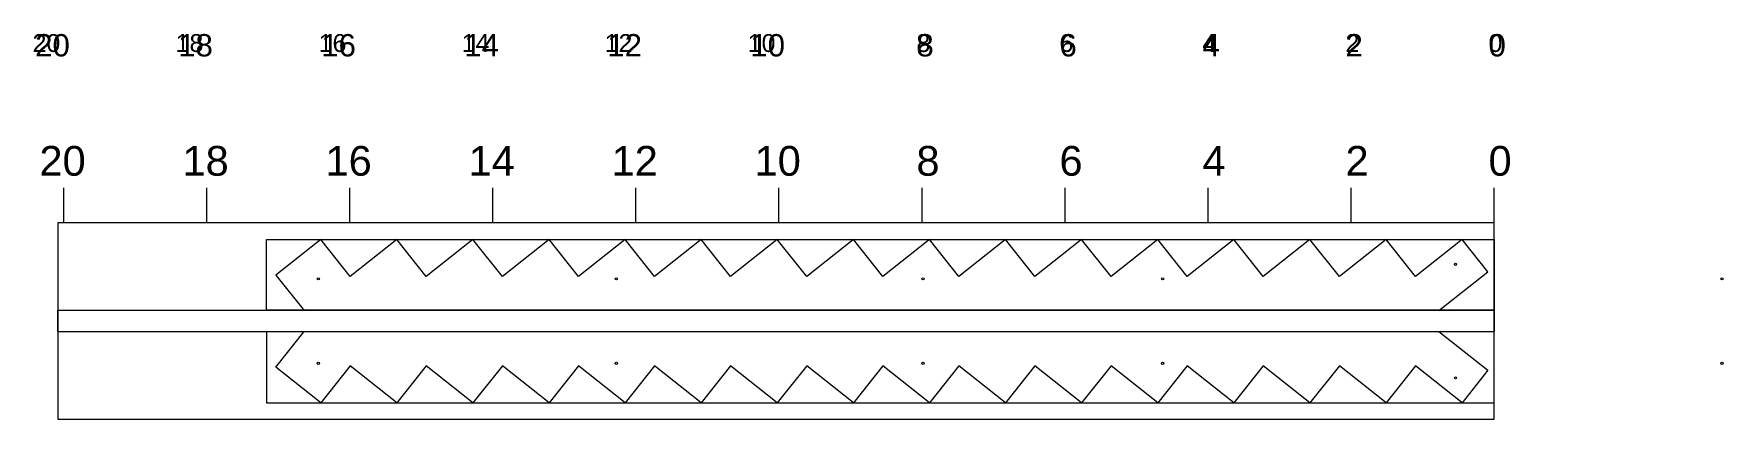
# Model space of a CAD drawing. Header units: inches. Extents: x -245 to 38, y 0 to 65.
import ezdxf

# ---------------------------------------------------------------- set-up
doc = ezdxf.new("R2010")
doc.units = ezdxf.units.IN
doc.header["$MEASUREMENT"] = 0
for name, color, linetype, lineweight in [('Dimension', 3, 'Continuous', 9), ('Kick', 4, 'Continuous', 9), ('Plywood', 6, 'Continuous', 18), ('Stringer', 7, 'Continuous', 13), ('Stringer @ 19.2', 7, 'Continuous', 13), ('Stringer @ 24', 7, 'Continuous', 13), ('Stringer @ 32', 7, 'Continuous', 13)]:
    doc.layers.add(name, color=color, linetype=linetype, lineweight=lineweight)
doc.styles.add('5-32 Text', font='arial.ttf', dxfattribs={"height": 0.15625})

# ---------------------------------------------------------------- blocks, each defined once
blk = doc.blocks.new('*U17')
at = {"layer": 'Stringer @ 19.2', "insert": (64.7, 0.94), "char_height": 3, "attachment_point": 1, "rotation": 270, "style": '5-32 Text'}
blk.add_mtext_dynamic_manual_height_columns('0', width=8.121, gutter_width=7.5, heights=[0], dxfattribs=at)
at = {"layer": 'Stringer @ 24', "insert": (64.7, 0.94), "char_height": 3.75, "attachment_point": 1, "rotation": 270, "style": '5-32 Text'}
blk.add_mtext_dynamic_manual_height_columns('0', width=10.1513, gutter_width=9.38, heights=[-3.83], dxfattribs=at)
at = {"layer": 'Stringer @ 32', "insert": (45.91, 0.94), "char_height": 5, "attachment_point": 1, "rotation": 270, "style": '5-32 Text'}
blk.add_mtext_dynamic_manual_height_columns('0', width=13.535, gutter_width=12.5, heights=[-5.11], dxfattribs=at)
blk = doc.blocks.new('*U18')
at = {"layer": 'Stringer @ 19.2', "insert": (64.7, 24.94), "char_height": 3, "attachment_point": 1, "rotation": 270, "style": '5-32 Text'}
blk.add_mtext_dynamic_manual_height_columns('2', width=8.121, gutter_width=7.5, heights=[0], dxfattribs=at)
at = {"layer": 'Stringer @ 24', "insert": (64.7, 24.94), "char_height": 3.75, "attachment_point": 1, "rotation": 270, "style": '5-32 Text'}
blk.add_mtext_dynamic_manual_height_columns('2', width=10.1513, gutter_width=9.38, heights=[-3.77], dxfattribs=at)
at = {"layer": 'Stringer @ 32', "insert": (45.91, 24.94), "char_height": 5, "attachment_point": 1, "rotation": 270, "style": '5-32 Text'}
blk.add_mtext_dynamic_manual_height_columns('2', width=13.535, gutter_width=12.5, heights=[-5.02], dxfattribs=at)
blk = doc.blocks.new('*U19')
at = {"layer": 'Stringer @ 19.2', "insert": (64.7, 48.94), "char_height": 3, "attachment_point": 1, "rotation": 270, "style": '5-32 Text'}
blk.add_mtext_dynamic_manual_height_columns('4', width=8.121, gutter_width=7.5, heights=[0], dxfattribs=at)
at = {"layer": 'Stringer @ 24', "insert": (64.7, 48.94), "char_height": 3.75, "attachment_point": 1, "rotation": 270, "style": '5-32 Text'}
blk.add_mtext_dynamic_manual_height_columns('4', width=10.1513, gutter_width=9.38, heights=[-3.75], dxfattribs=at)
at = {"layer": 'Stringer @ 32', "insert": (45.91, 48.94), "char_height": 5, "attachment_point": 1, "rotation": 270, "style": '5-32 Text'}
blk.add_mtext_dynamic_manual_height_columns('4', width=13.535, gutter_width=12.5, heights=[-5], dxfattribs=at)
blk = doc.blocks.new('*U20')
at = {"layer": 'Stringer @ 19.2', "insert": (64.7, 72.94), "char_height": 3, "attachment_point": 1, "rotation": 270, "style": '5-32 Text'}
blk.add_mtext_dynamic_manual_height_columns('6', width=8.121, gutter_width=7.5, heights=[0], dxfattribs=at)
at = {"layer": 'Stringer @ 24', "insert": (64.7, 72.94), "char_height": 3.75, "attachment_point": 1, "rotation": 270, "style": '5-32 Text'}
blk.add_mtext_dynamic_manual_height_columns('6', width=10.1513, gutter_width=9.38, heights=[-3.83], dxfattribs=at)
at = {"layer": 'Stringer @ 32', "insert": (45.91, 72.94), "char_height": 5, "attachment_point": 1, "rotation": 270, "style": '5-32 Text'}
blk.add_mtext_dynamic_manual_height_columns('6', width=13.535, gutter_width=12.5, heights=[-5.11], dxfattribs=at)
blk = doc.blocks.new('*U21')
at = {"layer": 'Stringer @ 19.2', "insert": (64.7, 96.94), "char_height": 3, "attachment_point": 1, "rotation": 270, "style": '5-32 Text'}
blk.add_mtext_dynamic_manual_height_columns('8', width=8.121, gutter_width=7.5, heights=[0], dxfattribs=at)
at = {"layer": 'Stringer @ 24', "insert": (64.7, 96.94), "char_height": 3.75, "attachment_point": 1, "rotation": 270, "style": '5-32 Text'}
blk.add_mtext_dynamic_manual_height_columns('8', width=10.1513, gutter_width=9.38, heights=[-3.83], dxfattribs=at)
at = {"layer": 'Stringer @ 32', "insert": (45.91, 96.94), "char_height": 5, "attachment_point": 1, "rotation": 270, "style": '5-32 Text'}
blk.add_mtext_dynamic_manual_height_columns('8', width=13.535, gutter_width=12.5, heights=[-5.11], dxfattribs=at)
blk = doc.blocks.new('*U22')
at = {"layer": 'Stringer @ 19.2', "insert": (64.7, 126.98), "char_height": 3, "attachment_point": 1, "rotation": 270, "style": '5-32 Text'}
blk.add_mtext_dynamic_manual_height_columns('\\pxqc;10', width=8.121, gutter_width=7.5, heights=[0], dxfattribs=at)
at = {"layer": 'Stringer @ 24', "insert": (64.7, 126.98), "char_height": 3.75, "attachment_point": 1, "rotation": 270, "style": '5-32 Text'}
blk.add_mtext_dynamic_manual_height_columns('\\pxqc;10', width=10.1513, gutter_width=9.38, heights=[-3.83], dxfattribs=at)
at = {"layer": 'Stringer @ 32', "insert": (45.91, 126.98), "char_height": 5, "attachment_point": 1, "rotation": 270, "style": '5-32 Text'}
blk.add_mtext_dynamic_manual_height_columns('\\pxqc;10', width=13.535, gutter_width=12.5, heights=[-5.11], dxfattribs=at)
blk = doc.blocks.new('*U23')
at = {"layer": 'Stringer @ 19.2', "insert": (64.7, 150.98), "char_height": 3, "attachment_point": 1, "rotation": 270, "style": '5-32 Text'}
blk.add_mtext_dynamic_manual_height_columns('\\pxqc;12', width=8.121, gutter_width=7.5, heights=[0], dxfattribs=at)
at = {"layer": 'Stringer @ 24', "insert": (64.7, 150.98), "char_height": 3.75, "attachment_point": 1, "rotation": 270, "style": '5-32 Text'}
blk.add_mtext_dynamic_manual_height_columns('\\pxqc;12', width=10.1513, gutter_width=9.38, heights=[-3.77], dxfattribs=at)
at = {"layer": 'Stringer @ 32', "insert": (45.91, 150.98), "char_height": 5, "attachment_point": 1, "rotation": 270, "style": '5-32 Text'}
blk.add_mtext_dynamic_manual_height_columns('\\pxqc;12', width=13.535, gutter_width=12.5, heights=[-5.02], dxfattribs=at)
blk = doc.blocks.new('*U24')
at = {"layer": 'Stringer @ 19.2', "insert": (64.7, 174.98), "char_height": 3, "attachment_point": 1, "rotation": 270, "style": '5-32 Text'}
blk.add_mtext_dynamic_manual_height_columns('\\pxqc;14', width=8.121, gutter_width=7.5, heights=[0], dxfattribs=at)
at = {"layer": 'Stringer @ 24', "insert": (64.7, 174.98), "char_height": 3.75, "attachment_point": 1, "rotation": 270, "style": '5-32 Text'}
blk.add_mtext_dynamic_manual_height_columns('\\pxqc;14', width=10.1513, gutter_width=9.38, heights=[-3.77], dxfattribs=at)
at = {"layer": 'Stringer @ 32', "insert": (45.91, 174.98), "char_height": 5, "attachment_point": 1, "rotation": 270, "style": '5-32 Text'}
blk.add_mtext_dynamic_manual_height_columns('\\pxqc;14', width=13.535, gutter_width=12.5, heights=[-5.02], dxfattribs=at)
blk = doc.blocks.new('*U25')
at = {"layer": 'Stringer @ 19.2', "insert": (64.7, 198.98), "char_height": 3, "attachment_point": 1, "rotation": 270, "style": '5-32 Text'}
blk.add_mtext_dynamic_manual_height_columns('\\pxqc;16', width=8.121, gutter_width=7.5, heights=[0], dxfattribs=at)
at = {"layer": 'Stringer @ 24', "insert": (64.7, 198.98), "char_height": 3.75, "attachment_point": 1, "rotation": 270, "style": '5-32 Text'}
blk.add_mtext_dynamic_manual_height_columns('\\pxqc;16', width=10.1513, gutter_width=9.38, heights=[-3.83], dxfattribs=at)
at = {"layer": 'Stringer @ 32', "insert": (45.91, 198.98), "char_height": 5, "attachment_point": 1, "rotation": 270, "style": '5-32 Text'}
blk.add_mtext_dynamic_manual_height_columns('\\pxqc;16', width=13.535, gutter_width=12.5, heights=[-5.11], dxfattribs=at)
blk = doc.blocks.new('*U26')
at = {"layer": 'Stringer @ 19.2', "insert": (64.7, 222.98), "char_height": 3, "attachment_point": 1, "rotation": 270, "style": '5-32 Text'}
blk.add_mtext_dynamic_manual_height_columns('\\pxqc;18', width=8.121, gutter_width=7.5, heights=[0], dxfattribs=at)
at = {"layer": 'Stringer @ 24', "insert": (64.7, 222.98), "char_height": 3.75, "attachment_point": 1, "rotation": 270, "style": '5-32 Text'}
blk.add_mtext_dynamic_manual_height_columns('\\pxqc;18', width=10.1513, gutter_width=9.38, heights=[-3.83], dxfattribs=at)
at = {"layer": 'Stringer @ 32', "insert": (45.91, 222.98), "char_height": 5, "attachment_point": 1, "rotation": 270, "style": '5-32 Text'}
blk.add_mtext_dynamic_manual_height_columns('\\pxqc;18', width=13.535, gutter_width=12.5, heights=[-5.11], dxfattribs=at)
blk = doc.blocks.new('*U27')
at = {"layer": 'Stringer @ 19.2', "insert": (64.7, 246.98), "char_height": 3, "attachment_point": 1, "rotation": 270, "style": '5-32 Text'}
blk.add_mtext_dynamic_manual_height_columns('\\pxqc;20', width=8.121, gutter_width=7.5, heights=[0], dxfattribs=at)
at = {"layer": 'Stringer @ 24', "insert": (64.7, 246.98), "char_height": 3.75, "attachment_point": 1, "rotation": 270, "style": '5-32 Text'}
blk.add_mtext_dynamic_manual_height_columns('\\pxqc;20', width=10.1513, gutter_width=9.38, heights=[-3.83], dxfattribs=at)
at = {"layer": 'Stringer @ 32', "insert": (45.91, 246.98), "char_height": 5, "attachment_point": 1, "rotation": 270, "style": '5-32 Text'}
blk.add_mtext_dynamic_manual_height_columns('\\pxqc;20', width=13.535, gutter_width=12.5, heights=[-5.11], dxfattribs=at)
blk = doc.blocks.new('jigg')
at = {"layer": 'Kick'}
blk.add_lwpolyline([(18.34, 241), (18.34, 0), (14.66, 0), (14.66, 241)], close=True, dxfattribs=at)
at = {"layer": 'Plywood'}
blk.add_lwpolyline([(0, 241), (0, 0), (33, 0), (33, 241)], close=True, dxfattribs=at)
at = {"layer": 'Stringer'}
for p, q in [((33, 240), (38.89, 240)), ((33, 216), (38.89, 216)), ((33, 192), (38.89, 192)), ((33, 168), (38.89, 168)), ((33, 144), (38.89, 144)), ((33, 120), (38.89, 120)), ((33, 96), (38.89, 96)), ((33, 72), (38.89, 72)), ((33, 48), (38.89, 48)), ((33, 24), (38.89, 24)), ((33, 0), (38.89, 0))]:
    blk.add_line(p, q, dxfattribs=at)
for name in ['*U27', '*U26', '*U25', '*U24', '*U23', '*U22', '*U21', '*U20', '*U19', '*U18', '*U17']:
    blk.add_blockref(name, (0, 0), dxfattribs=at)

msp = doc.modelspace()

# ---------------------------------------------------------------- linework, layer by layer
at = {"layer": 'Dimension'}
for points in [[(0, 18.34), (-206, 18.34), (-206, 30.22), (0, 30.22)], [(0, 14.66), (-206, 14.66), (-206, 2.78), (0, 2.78)]]:
    msp.add_lwpolyline(points, close=True, dxfattribs=at)
for points in [[(-9.25, 18.27), (-1.04, 24.78), (-5.36, 30.22), (-13.19, 24), (-18.13, 30.22), (-25.96, 24), (-30.9, 30.22), (-38.73, 24), (-43.67, 30.22), (-51.5, 24), (-56.44, 30.22), (-64.27, 24), (-69.21, 30.22), (-77.04, 24), (-81.98, 30.22), (-89.81, 24), (-94.75, 30.22), (-102.58, 24), (-107.51, 30.22), (-115.35, 24), (-120.28, 30.22), (-128.12, 24), (-133.05, 30.22), (-140.88, 24), (-145.82, 30.22), (-153.65, 24), (-158.59, 30.22), (-166.42, 24), (-171.36, 30.22), (-179.19, 24), (-184.13, 30.22), (-191.96, 24), (-196.9, 30.22), (-204.44, 24.23), (-199.68, 18.25)], [(-9.25, 14.73), (-1.04, 8.22), (-5.36, 2.78), (-13.19, 9), (-18.13, 2.78), (-25.96, 9), (-30.9, 2.78), (-38.73, 9), (-43.67, 2.78), (-51.5, 9), (-56.44, 2.78), (-64.27, 9), (-69.21, 2.78), (-77.04, 9), (-81.98, 2.78), (-89.81, 9), (-94.75, 2.78), (-102.58, 9), (-107.51, 2.78), (-115.35, 9), (-120.28, 2.78), (-128.12, 9), (-133.05, 2.78), (-140.88, 9), (-145.82, 2.78), (-153.65, 9), (-158.59, 2.78), (-166.42, 9), (-171.36, 2.78), (-179.19, 9), (-184.13, 2.78), (-191.96, 9), (-196.9, 2.78), (-204.44, 8.77), (-199.68, 14.75)]]:
    msp.add_lwpolyline(points, dxfattribs=at)
at = {"layer": 'Stringer'}
for centre in [(-6.48, 26.04), (-197.31, 23.59), (-147.28, 23.59), (-95.83, 23.59), (-55.62, 23.59), (38.25, 23.59), (-197.31, 9.41), (-147.28, 9.41), (-95.83, 9.41), (-55.62, 9.41), (38.25, 9.41), (-6.48, 6.96)]:
    msp.add_circle(centre, 0.188, dxfattribs=at)

# ---------------------------------------------------------------- block references
at = {"layer": 'Stringer', "rotation": 89.99999999999999}
msp.add_blockref('jigg', (0, 0), dxfattribs=at)

doc.saveas('drawing.dxf')
